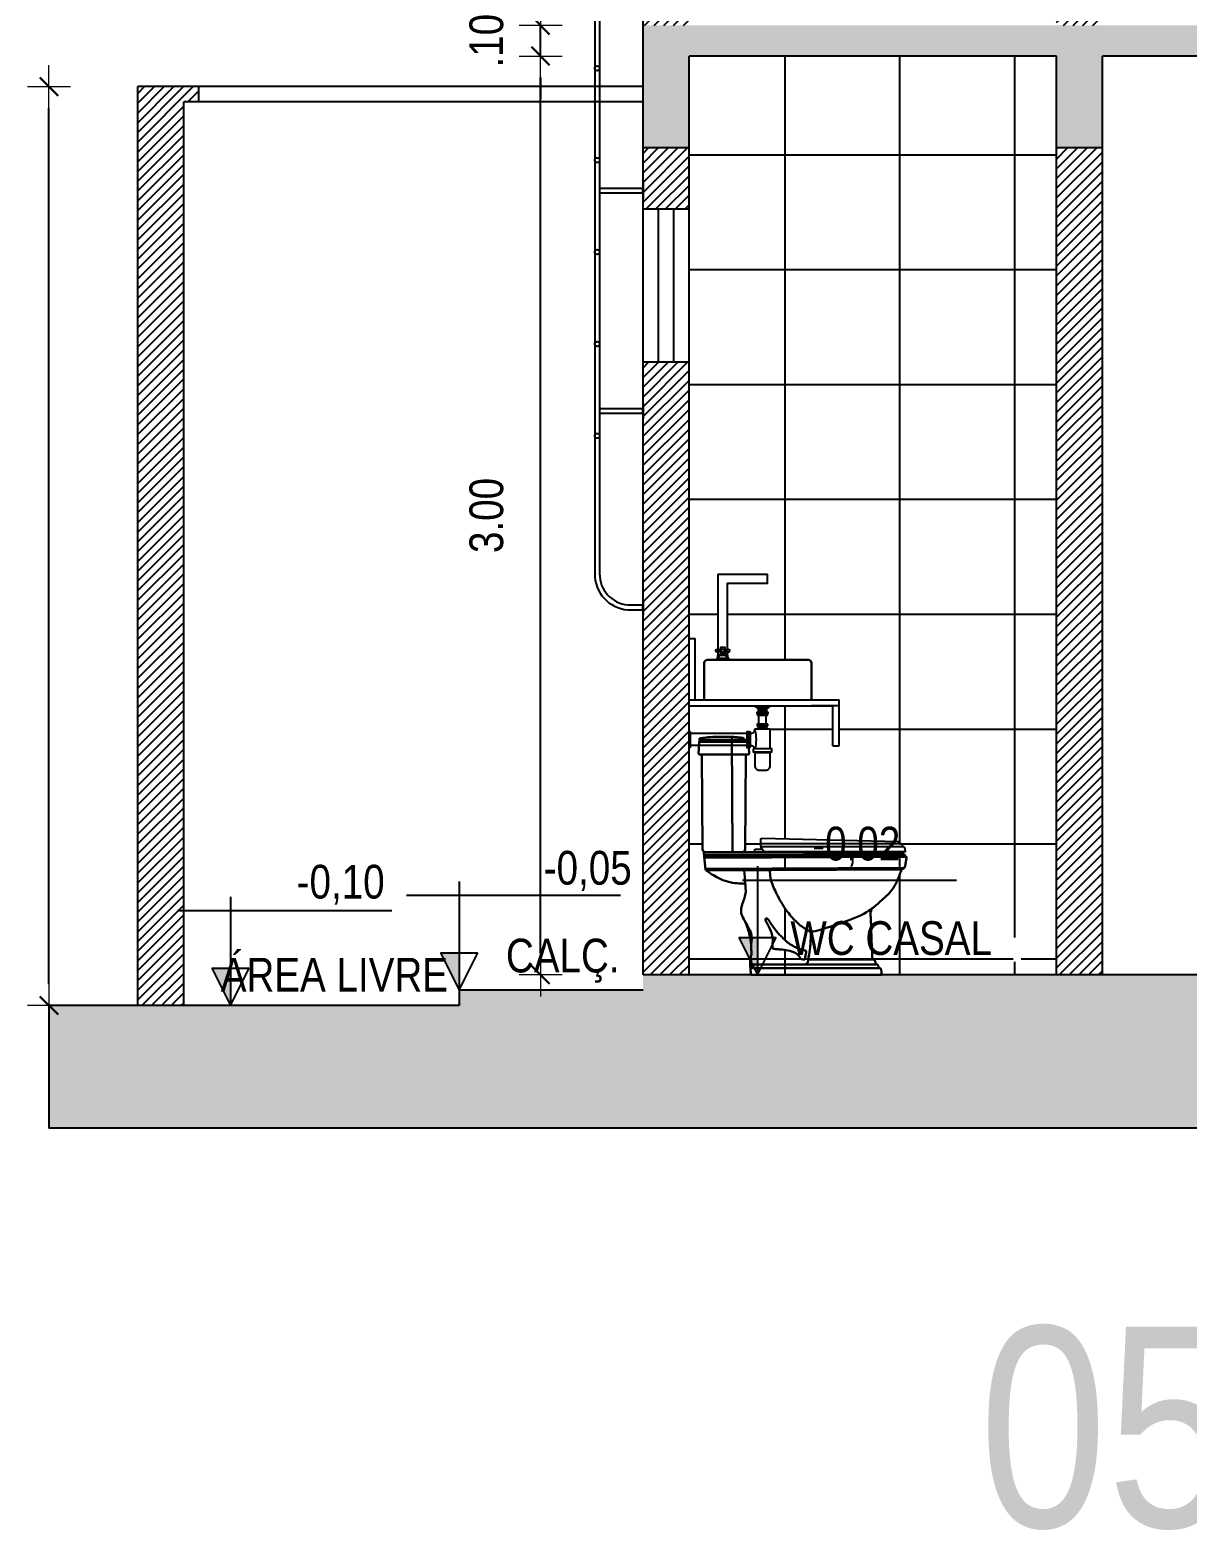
# Model space of a CAD drawing. Extents: x -178 to 151, y -135 to 745.
# Drawn here: x 89.591 to 93.369, y 724.831 to 729.728 of the extents above; entities that cross this region are included whole.
import ezdxf
from ezdxf.enums import TextEntityAlignment as Align

# ---------------------------------------------------------------- set-up
doc = ezdxf.new("R2010")
doc.units = 0
doc.header["$MEASUREMENT"] = 0
doc.header["$PDSIZE"] = -5
doc.linetypes.add('CONTINU', pattern=[0])
doc.layers.get('0').update_dxf_attribs({"linetype": 'CONTINUOUS'})
doc.layers.get('Defpoints').update_dxf_attribs({"linetype": 'CONTINUOUS'})
for name, color, linetype in [('COTAS', 7, 'CONTINUOUS'), ('E-hatch', 8, 'CONTINUOUS'), ('E-pen-y', 2, 'CONTINUOUS'), ('E-txt-g', 3, 'CONTINUOUS'), ('E-TXT-Y', 2, 'CONTINUOUS'), ('IDECOR', 1, 'CONTINUOUS'), ('IPONTO', 2, 'CONTINUOUS'), ('V2', 11, 'CONTINUOUS')]:
    doc.layers.add(name, color=color, linetype=linetype)
for name, color, linetype, lineweight in [('E-Pen-C', 4, 'CONTINUOUS', 15), ('E-Pen-G', 3, 'CONTINUOUS', 30), ('E-Txt-W', 7, 'CONTINUOUS', 20), ('ICASA', 3, 'CONTINUOUS', 30)]:
    doc.layers.add(name, color=color, linetype=linetype, lineweight=lineweight)
doc.styles.add('F2', font='swissc.ttf')
doc.styles.add('REG60', font='romans.shx', dxfattribs={"width": 0.8, "height": 0.15})
doc.styles.add('REG80', font='romans.shx', dxfattribs={"width": 0.8, "height": 0.2})
doc.dimstyles.new('DIMENSION-1', dxfattribs={"dimtxt": 0.11, "dimasz": 0.07, "dimexe": 1, "dimexo": 0, "dimgap": 0.12, "dimtad": 1, "dimzin": 7, "dimdsep": 46, "dimtxsty": 'F2', "dimblk1": 'TRACO', "dimblk2": 'TRACO', "dimsah": 1, "dimcen": 1, "dimse1": 1, "dimse2": 1, "dimclrd": 256, "dimclre": 256, "dimclrt": 6, "dimadec": 0, "dimazin": 0, "dimtfac": 1, "dimtix": 1, "dimtmove": 2, "dimatfit": 3, "dimldrblk": 'TRACO', "dimfxl": 1, "dimtolj": 1, "dimtzin": 0, "dimarcsym": 0})

# ---------------------------------------------------------------- blocks, each defined once
blk = doc.blocks.new('TRACO')
at = {"layer": 'E-Pen-C'}
for p, q in [((0, 1), (0, -1)), ((-1, 0), (1, 0))]:
    blk.add_line(p, q, dxfattribs=at)
at = {"layer": 'E-Pen-G'}
blk.add_line((-0.424, -0.424), (0.424, 0.424), dxfattribs=at)
blk = doc.blocks.new('*D391')
at = {"linetype": 'Continuous', "lineweight": -2}
blk.add_line((89.6528, 726.6132), (89.6528, 729.4732), dxfattribs=at)
at = {"layer": 'Defpoints', "color": 0, "linetype": 'Continuous'}
for p in [(89.6528, 729.5432), (90.0927, 729.5432), (90.0927, 726.5432)]:
    blk.add_point(p, dxfattribs=at)
at = {"linetype": 'Continuous', "lineweight": -2, "xscale": 0.07, "yscale": 0.07, "zscale": 0.07}
for p, rotation in [((89.6528, 729.5432), 90), ((89.6528, 726.5432), 270)]:
    blk.add_blockref('TRACO', p, dxfattribs=dict(at, rotation=rotation))
at = {"color": 6, "linetype": 'Continuous', "insert": (89.4764, 728.0432), "char_height": 0.11, "attachment_point": 5, "rotation": 90, "style": 'F2'}
blk.add_mtext('\\A1;3.00', dxfattribs=at)
blk = doc.blocks.new('TXT-AMB75')
at = {"layer": 'E-txt-g', "style": 'REG80', "width": 0.8, "flags": 8}
blk.add_attdef('TXT', text='', height=0.2, dxfattribs=at).set_placement((0.0055, 0.2964), align=Align.CENTER)
at = {"layer": 'E-Txt-W', "style": 'REG60', "width": 0.8, "flags": 8}
blk.add_attdef('TXT', text='', height=0.15, dxfattribs=at).set_placement((0.0055, 0.0271), align=Align.CENTER)
blk = doc.blocks.new('VASO LATERAL')
at = {"layer": 'ICASA', "color": 8}
for p, q in [((0.1932, 0.7223), (0.1952, 0.758)), ((0.1999, 0.7613), (0.3563, 0.7613)), ((0.2007, 0.7646), (0.2007, 0.7633)), ((0.2034, 0.7673), (0.2079, 0.7673)), ((0.2079, 0.7673), (0.356, 0.7673)), ((0.2105, 0.7713), (0.2105, 0.7699)), ((0.2471, 0.4009), (0.2502, 0.777)), ((0.3582, 0.7223), (0.3559, 0.7692)), ((0.3555, 0.7195), (0.1959, 0.7195)), ((0.2068, 0.4098), (0.2037, 0.7195)), ((0.3455, 0.4098), (0.3481, 0.7195)), ((0.3409, 0.39), (-0.3138, 0.393)), ((0.3411, 0.3915), (-0.309, 0.3945)), ((0.3382, 0.4009), (-0.3046, 0.4009)), ((0.3365, 0.4009), (0.2158, 0.4009)), ((0.3125, 0.4009), (0.3382, 0.4009)), ((0.3417, 0.397), (0.3358, 0.3444)), ((0.3401, 0.3825), (-0.3197, 0.3856)), ((0.3402, 0.3839), (-0.3167, 0.387)), ((0.336, 0.3461), (-0.3135, 0.3491)), ((0.333, 0.3406), (-0.3047, 0.344)), ((-0.0038, 0.0504), (-0.2111, 0.0505)), ((0.1822, -0.0001), (-0.2348, 0.0002)), ((0.1838, 0.0219), (-0.2311, 0.0222)), ((0.0112, 0.034), (-0.2223, 0.0341)), ((0.1808, 0.0339), (0.0116, 0.034)), ((0.1822, -0.0001), (0.1858, -0.0001))]:
    blk.add_line(p, q, dxfattribs=at)
for centre, radius, start, end in [((0.1979, 0.7579), 0.00268, 90, 176.8202), ((0.198, 0.7633), 0.00268, 267.0413, 359.946), ((0.2034, 0.7646), 0.00268, 90, 180), ((0.2079, 0.7699), 0.00268, 270, 0), ((0.2132, 0.7713), 0.00268, 91.3322, 180), ((0.2797, 0.1679), 0.6098, 93.3747, 96.2682), ((0.3514, 0.7689), 0.00446, 2.8624, 84.8198), ((0.1959, 0.7222), 0.00268, 177.1376, 270), ((0.3555, 0.7222), 0.00268, 270, 2.8624), ((0.2158, 0.4099), 0.009, 180.5808, 270), ((0.3365, 0.4099), 0.009, 270, 359.522), ((0.3382, 0.3973), 0.00357, 355.6994, 90), ((0.3313, 0.3447), 0.00446, 291.7636, 355.6994), ((0.2126, 0.2891), 0.00892, 86.9591, 140.5581), ((0.0016, 0.1341), 0.01, 119.8128, 181.8173), ((-0.0038, 0.0454), 0.005, 9.7887, 89.9622), ((-0.2383, 0.0018), 0.0016, 178.37, 271.6915), ((0.0116, 0.044), 0.01, 190.0991, 269.9649), ((0.1792, 0.0269), 0.005, 269.9622, 355.3776), ((0.1799, 0.0411), 0.00727, 276.4357, 334.6514), ((0.1838, 0.0169), 0.005, 355.5563, 89.9622), ((0.1858, 0.0016), 0.00176, 270, 3.3108)]:
    blk.add_arc(centre, radius, start, end, dxfattribs=at)
for points in [[(0.3518, 0.7734), (0.3202, 0.7763), (0.2885, 0.7776), (0.2661, 0.7775), (0.2502, 0.777), (0.2285, 0.7755), (0.2131, 0.774)], [(0.2131, 0.2981), (0.2399, 0.2998), (0.2719, 0.3069), (0.2987, 0.3189), (0.3201, 0.3317), (0.333, 0.3406)]]:
    blk.add_spline(points, degree=3, dxfattribs=at)
for points, knots in [([(-0.3143, 0.3502), (-0.3143, 0.3502), (-0.3167, 0.3603), (-0.3179, 0.365), (-0.3186, 0.3706), (-0.3204, 0.3802), (-0.3204, 0.3844), (-0.3198, 0.3859), (-0.3185, 0.3862), (-0.3166, 0.3869), (-0.3151, 0.3884), (-0.315, 0.3907), (-0.3145, 0.3928), (-0.3125, 0.3935), (-0.3097, 0.3939), (-0.3083, 0.3951), (-0.3083, 0.3965), (-0.3079, 0.3986), (-0.3067, 0.4006), (-0.3054, 0.4008), (-0.3046, 0.4009)], [471.730892, 471.730892, 471.730892, 471.730892, 472.134913, 478.26869, 488.469138, 501.954598, 502.977401, 504.345307, 506.341373, 507.493111, 508.859674, 512.511268, 514.21595, 515.242162, 519.008043, 520.629526, 523.362272, 527.03467, 528.283221, 531.073696, 531.073696, 531.073696, 531.073696]), ([(-0.0067, 0.1396), (-0.0274, 0.1436), (-0.1633, 0.1849), (-0.212, 0.2196), (-0.2222, 0.2282), (-0.2343, 0.2394), (-0.2516, 0.2541), (-0.2665, 0.2688), (-0.2799, 0.2864), (-0.2888, 0.3041), (-0.2952, 0.3182), (-0.2992, 0.3303), (-0.3028, 0.3386), (-0.3041, 0.3442), (-0.3082, 0.347), (-0.312, 0.3476), (-0.3138, 0.3494), (-0.3143, 0.3501), (-0.3143, 0.3502)], [269.101577, 269.101577, 269.101577, 269.101577, 270.3207, 276.38513, 282.365786, 312.3365, 332.522868, 357.188762, 389.546996, 407.287114, 424.624594, 442.17937, 450.386764, 455.771929, 460.771929, 466.157094, 468.700975, 469.039517, 469.039517, 469.039517, 469.039517]), ([(-0.0033, 0.1428), (-0.0004, 0.1442), (0.0146, 0.1517), (0.0415, 0.1739), (0.0751, 0.2131), (0.1025, 0.2603), (0.1178, 0.2954), (0.1235, 0.3127), (0.1262, 0.3417)], [6.44764, 6.44764, 6.44764, 6.44764, 16.376114, 56.76625, 109.434836, 171.037029, 219.477678, 224.357163, 224.357163, 224.357163, 224.357163]), ([(0.2098, 0.3406), (0.2038, 0.2771), (0.2056, 0.2521), (0.214, 0.2434), (0.221, 0.2063), (0.2156, 0.1901), (0.2048, 0.1713), (0.2004, 0.1605), (0.1953, 0.1433), (0.1903, 0.1251), (0.1879, 0.1095), (0.186, 0.0949), (0.1865, 0.0824), (0.1855, 0.0733), (0.1856, 0.0646), (0.1908, 0.0442), (0.1887, 0.0165)], [725.719619, 725.719619, 725.719619, 725.719619, 740.242316, 791.876048, 810.118774, 821.314618, 842.142794, 861.156406, 886.144865, 903.256014, 925.211078, 940.387534, 955.249387, 966.654149, 972.63735, 973.118242, 973.118242, 973.118242, 973.118242]), ([(-0.2399, 0.0018), (-0.2395, 0.0069), (-0.2376, 0.0172), (-0.2361, 0.0206), (-0.2348, 0.0224), (-0.2313, 0.0213), (-0.2298, 0.0234), (-0.229, 0.0262), (-0.228, 0.0295), (-0.2272, 0.0339), (-0.2218, 0.0339), (-0.2196, 0.0351), (-0.2188, 0.0435), (-0.2167, 0.0492), (-0.213, 0.0501), (-0.2101, 0.0498), (-0.2094, 0.0521), (-0.2086, 0.0575), (-0.2079, 0.0814), (-0.2056, 0.1268), (-0.205, 0.1683), (-0.2033, 0.1921), (-0.2031, 0.2015), (-0.2035, 0.2067), (-0.2042, 0.2098), (-0.2068, 0.2146)], [2.437351, 2.437351, 2.437351, 2.437351, 21.384291, 24.06178, 26.007016, 31.81901, 34.285122, 36.680121, 41.797831, 45.991043, 48.662649, 57.469767, 68.190556, 70.100303, 71.545346, 77.396897, 78.804148, 81.21117, 102.857084, 171.967677, 226.620366, 246.026803, 253.028722, 258.776799, 263.610492, 263.610492, 263.610492, 263.610492]), ([(0.0131, 0.0502), (0.0146, 0.0502), (0.0156, 0.0502), (0.0193, 0.0504), (0.0244, 0.0516), (0.0268, 0.0567), (0.0312, 0.0638), (0.0425, 0.0733), (0.0618, 0.0789), (0.0827, 0.0827), (0.0998, 0.0836), (0.1098, 0.0849), (0.1148, 0.0853), (0.1177, 0.0876), (0.1171, 0.0932), (0.1168, 0.1015), (0.1151, 0.1157), (0.1185, 0.1336), (0.1255, 0.1516), (0.1339, 0.1662), (0.1384, 0.1755), (0.1405, 0.1807), (0.1401, 0.1828), (0.1383, 0.1842), (0.1359, 0.1846), (0.1333, 0.1836), (0.1316, 0.1815), (0.1293, 0.178), (0.1252, 0.172), (0.1179, 0.1612), (0.1091, 0.149), (0.0967, 0.1336), (0.0828, 0.1204), (0.068, 0.1053), (0.053, 0.0961), (0.0379, 0.0878), (0.0241, 0.0836), (0.014, 0.0803), (0.0088, 0.0796), (0.0067, 0.0785), (0.0067, 0.0771), (0.0069, 0.0751), (0.0082, 0.0685), (0.01, 0.0603), (0.011, 0.0532), (0.0117, 0.0507), (0.012, 0.0504), (0.0123, 0.0503), (0.0131, 0.0502)], [0, 0, 0, 0, 0.566251, 8.670679, 11.12572, 15.705171, 24.262419, 36.786316, 58.525684, 83.351568, 100.889125, 109.484314, 113.863244, 115.652373, 119.784024, 129.073509, 141.727039, 161.949452, 182.955329, 199.475739, 212.292536, 214.116802, 216.26332, 218.049084, 220.708949, 223.162422, 226.159767, 228.619525, 235.764552, 248.055879, 267.572762, 280.888851, 307.438282, 325.098588, 343.815809, 360.011744, 376.56194, 387.170646, 391.454834, 392.543522, 393.635553, 395.22208, 398.82066, 413.646288, 420.260594, 420.8271, 421.072942, 421.634142, 421.634142, 421.634142, 421.634142]), ([(0.2053, 0.1715), (0.2051, 0.1713), (0.1868, 0.1403), (0.1847, 0.1305), (0.1848, 0.1156), (0.1866, 0.0987)], [2.779136, 2.779136, 2.779136, 2.779136, 2.790357, 6.281814, 7.351722, 7.351722, 7.351722, 7.351722]), ([(-0.0084, 0.1338), (-0.0081, 0.1239), (-0.0072, 0.1009), (-0.0046, 0.078), (0.0011, 0.0462)], [8.488342, 8.488342, 8.488342, 8.488342, 38.091424, 77.543862, 77.543862, 77.543862, 77.543862])]:
    blk.add_open_spline(points, degree=3, knots=knots, dxfattribs=at)
for points in [[(0.1869, 0.0542), (0.1872, 0.0401), (0.1869, 0.0378), (0.1842, 0.0265)], [(-0.2383, 0.0002), (-0.2371, 0.0001), (-0.236, 0.0001), (-0.2348, 0.0002)], [(0.0011, 0.0462), (0.0013, 0.045), (0.0015, 0.0436), (0.0018, 0.0422)], [(0.1887, 0.0165), (0.1884, 0.0122), (0.188, 0.0073), (0.1875, 0.0017)]]:
    blk.add_open_spline(points, degree=3, dxfattribs=at)
at = {"layer": 'IDECOR', "color": 8}
for p, q in [((-0.2949, 0.4341), (0.1519, 0.4458)), ((0.1549, 0.4216), (0.1549, 0.4428)), ((-0.3169, 0.4036), (-0.3149, 0.4151)), ((-0.3149, 0.4016), (0.1349, 0.4016)), ((-0.31, 0.4176), (0.1545, 0.4176)), ((-0.3079, 0.42), (-0.307, 0.4251)), ((-0.3017, 0.4276), (0.1549, 0.4276)), ((0.1749, 0.4109), (0.1518, 0.4109)), ((0.1749, 0.4009), (0.1749, 0.4109))]:
    blk.add_line(p, q, dxfattribs=at)
for centre, radius, start, end in [((0.1519, 0.4428), 0.003, 0, 91.4982), ((-0.3149, 0.4036), 0.002, 180, 269.7338), ((-0.3119, 0.4146), 0.003, 79.2856, 170), ((-0.3108, 0.4205), 0.003, 259.2856, 350), ((-0.304, 0.4246), 0.003, 76.9925, 170), ((-0.3027, 0.4304), 0.003, 256.9925, 350.5007), ((-0.2948, 0.4291), 0.005, 91.4982, 170.5007), ((0.1349, 0.4216), 0.02, 270, 0)]:
    blk.add_arc(centre, radius, start, end, dxfattribs=at)
at = {"layer": 'IPONTO', "color": 8}
blk.add_point((0.0597, -0.0001), dxfattribs=at)
blk = doc.blocks.new('*D397')
at = {"linetype": 'Continuous', "lineweight": -2}
blk.add_line((91.258, 726.7132), (91.258, 729.5732), dxfattribs=at)
at = {"layer": 'Defpoints', "color": 0, "linetype": 'Continuous'}
for p in [(91.258, 729.6432), (91.7427, 729.6432), (91.5927, 726.6432)]:
    blk.add_point(p, dxfattribs=at)
at = {"linetype": 'Continuous', "lineweight": -2, "xscale": 0.07, "yscale": 0.07, "zscale": 0.07}
for p, rotation in [((91.258, 729.6432), 90), ((91.258, 726.6432), 270)]:
    blk.add_blockref('TRACO', p, dxfattribs=dict(at, rotation=rotation))
at = {"color": 6, "linetype": 'Continuous', "insert": (91.0816, 728.1432), "char_height": 0.11, "attachment_point": 5, "rotation": 90, "style": 'F2'}
blk.add_mtext('\\A1;3.00', dxfattribs=at)
blk = doc.blocks.new('*D398')
at = {"linetype": 'Continuous', "lineweight": -2}
for p, q in [((91.258, 729.8132), (91.258, 729.8832)), ((91.258, 729.6432), (91.258, 729.7432)), ((91.258, 729.5732), (91.258, 729.5032))]:
    blk.add_line(p, q, dxfattribs=at)
at = {"layer": 'Defpoints', "color": 0, "linetype": 'Continuous'}
for p in [(91.258, 729.7432), (91.7427, 729.7432), (91.7427, 729.6432)]:
    blk.add_point(p, dxfattribs=at)
at = {"linetype": 'Continuous', "lineweight": -2, "xscale": 0.07, "yscale": 0.07, "zscale": 0.07}
for p, rotation in [((91.258, 729.7432), 270), ((91.258, 729.6432), 90)]:
    blk.add_blockref('TRACO', p, dxfattribs=dict(at, rotation=rotation))
at = {"color": 6, "linetype": 'Continuous', "insert": (91.0815, 729.6932), "char_height": 0.11, "attachment_point": 5, "rotation": 90, "style": 'F2'}
blk.add_mtext('\\A1;.10', dxfattribs=at)
blk = doc.blocks.new('*D399')
at = {"linetype": 'Continuous', "lineweight": -2}
blk.add_line((91.258, 729.8132), (91.258, 730.4732), dxfattribs=at)
at = {"layer": 'Defpoints', "color": 0, "linetype": 'Continuous'}
for p in [(91.258, 730.5432), (91.7427, 730.5432), (91.7427, 729.7432)]:
    blk.add_point(p, dxfattribs=at)
at = {"linetype": 'Continuous', "lineweight": -2, "xscale": 0.07, "yscale": 0.07, "zscale": 0.07}
for p, rotation in [((91.258, 730.5432), 90), ((91.258, 729.7432), 270)]:
    blk.add_blockref('TRACO', p, dxfattribs=dict(at, rotation=rotation))
at = {"color": 6, "linetype": 'Continuous', "insert": (91.0815, 730.1432), "char_height": 0.11, "attachment_point": 5, "rotation": 90, "style": 'F2'}
blk.add_mtext('\\A1;.80', dxfattribs=at)
blk = doc.blocks.new('IND_DES')
at = {"layer": 'E-Txt-W', "color": 7}
blk.add_line((0.0269, -0.2428), (0.1984, -0.2428), dxfattribs=at)
at = {"layer": 'E-txt-g', "color": 7, "style": 'F2'}
for s, p in [('ESCALA', (-0.4463, -0.2864)), ('1', (0.2426, -0.2864)), (':', (0.3988, -0.2706))]:
    blk.add_text(s, height=0.1, dxfattribs=at).set_placement(p)
blk.add_attdef('ESCALA', (0.4897, -0.2812), '', height=0.1, dxfattribs=at)
at = {"layer": 'E-Txt-W', "color": 6, "style": 'F2'}
blk.add_attdef('00', text='', height=0.4, dxfattribs=at).set_placement((-0.7083, -0.2881), align=Align.CENTER)
at = {"layer": 'E-TXT-Y', "color": 7, "style": 'F2'}
for tag, p in [('PROJETO', (-0.4563, 0.1829)), ('DESENHO', (-0.4582, -0.0658))]:
    blk.add_attdef(tag, p, '', height=0.175, dxfattribs=at)

msp = doc.modelspace()

# ---------------------------------------------------------------- hatches: boundary and pattern name
h = msp.add_hatch()
h.set_pattern_fill('ANSI37,_O', color=8, scale=3, angle=-45)
h.set_pattern_definition([(180, (95.80587, 19.8207), (-1e-16, 0.375), []), (90, (95.80587, 19.8207), (0.375, 1e-16), [])])
h.paths.add_polyline_path([(91.7427, 729.1432), (91.7427, 729.6432), (92.9427, 729.6432), (92.9427, 726.6432), (92.8273, 726.6432), (92.8273, 726.7651), (92.7663, 726.7651), (92.8273, 726.6432), (91.7427, 726.6432), (91.7427, 727.3868), (91.7477, 727.3868), (91.7477, 727.3918), (91.9327, 727.3918), (91.9327, 727.3848), (91.9337, 727.3848), (91.9427, 727.3848), (91.9427, 727.3918, -0.302776), (91.9577, 727.3818), (91.9527, 727.3818), (91.9527, 727.3718), (91.9528, 727.3718, -0.4693), (91.9577, 727.3659), (91.9577, 727.3263, 0.414214), (91.9727, 727.3113), (91.9927, 727.3113, 0.414214), (92.0077, 727.3263), (92.0077, 727.3677, -0.365989), (92.0127, 727.3718), (92.0127, 727.3818), (92.0077, 727.3818), (92.0077, 727.4463), (91.9947, 727.4463), (91.9972, 727.4478), (91.9947, 727.4493), (91.9997, 727.4523), (91.9977, 727.4523), (91.9977, 727.4573), (91.9997, 727.4573), (91.9997, 727.4623), (91.9947, 727.4623), (91.9947, 727.4906), (91.9977, 727.4906), (92.0017, 727.5006), (91.9947, 727.5006), (91.9977, 727.5024), (91.9977, 727.5021), (91.9972, 727.5021), (91.9947, 727.5036), (91.9972, 727.5051), (91.9947, 727.5066), (91.9972, 727.5081), (91.9947, 727.5096), (92.0017, 727.5138), (92.0017, 727.5176, 0.236068), (92.0057, 727.5196), (92.0077, 727.5196), (92.2127, 727.5216), (92.2127, 727.3916), (92.2327, 727.3916), (92.2327, 727.5416), (92.1427, 727.5416), (92.1427, 727.6616, 0.414214), (92.1327, 727.6716), (91.8802, 727.6716, -0.09902), (91.8702, 727.6766), (91.8704, 727.6766), (91.8704, 727.6764, -0.164361), (91.8602, 727.6916), (91.8602, 727.6991), (91.8652, 727.6991, 0.791418), (91.8758, 727.7016, 0.557537), (91.8677, 727.7066), (91.8677, 727.9216), (91.9977, 727.9216), (91.9977, 727.9516), (91.8377, 727.9516), (91.8377, 727.7066, 0.557537), (91.8296, 727.7016, 0.557537), (91.8377, 727.6966), (91.8377, 727.6916), (91.8355, 727.6768, -0.102218), (91.8252, 727.6716), (91.8027, 727.6716, 0.414214), (91.7927, 727.6616), (91.7927, 727.5416), (91.7627, 727.5416), (91.7627, 727.7416), (91.7427, 727.7416), (91.7427, 728.6432)])
h.paths.add_polyline_path([(91.7868, 727.053), (91.7842, 727.3627), (91.9286, 727.3627), (91.9255, 727.053, -0.411248), (91.9165, 727.0441), (91.7958, 727.0441, -0.411772)], flags=16)
edge = h.paths.add_edge_path(flags=16)
edge.add_line((91.7941, 727.0441), (91.8198, 727.0441))
edge.add_line((91.8198, 727.0441), (92.4369, 727.0441))
edge.add_spline(control_points=[(92.4369, 727.0441), (92.4377, 727.044), (92.439, 727.0438), (92.4402, 727.0418), (92.4406, 727.0397), (92.4406, 727.0384), (92.4411, 727.0379), (92.4413, 727.0377)], knot_values=[519.66746, 519.66746, 519.66746, 519.66746, 522.457934, 523.706486, 527.378884, 530.111629, 531.073696, 531.073696, 531.073696, 531.073696], degree=3, periodic=0)
edge.add_line((92.4413, 727.0377), (91.7912, 727.0347))
edge.add_line((91.7912, 727.0347), (91.7906, 727.0401))
edge.add_arc((91.7941, 727.0405), 0.00357, 90, 186.4572, ccw=False)
h.paths.add_polyline_path([(91.9804, 727.089, 0.421893), (91.9774, 727.086), (91.9774, 727.0648, 0.414214), (91.9974, 727.0448), (92.4496, 727.0448), (92.4472, 727.0583, 0.36397), (92.4442, 727.0608), (92.4423, 727.0608, -0.290646), (92.4402, 727.0631), (92.4393, 727.0683, 0.36397), (92.4363, 727.0708), (92.434, 727.0708, -0.277632), (92.432, 727.0731, 0.359049), (92.4272, 727.0773)], flags=16)
h.paths.add_polyline_path([(91.7922, 727.0257), (91.7921, 727.0271), (92.449, 727.0301), (92.452, 727.0288)], flags=16)
edge = h.paths.add_edge_path(flags=16)
edge.add_spline(control_points=[(91.9436, 726.6597), (91.9415, 726.6873), (91.9467, 726.7078), (91.9468, 726.7165), (91.9458, 726.7256), (91.9462, 726.7349), (91.9458, 726.7405), (91.9457, 726.7419)], knot_values=[935.70442, 935.70442, 935.70442, 935.70442, 936.185313, 942.168514, 953.573275, 968.435128, 973.118242, 973.118242, 973.118242, 973.118242], degree=3, periodic=0)
edge = h.paths.add_edge_path(flags=16)
edge.add_line((92.1207, 726.6772), (91.9515, 726.6771))
edge.add_arc((91.9524, 726.6843), 0.00727, 205.3486, 263.5643, ccw=False)
edge.add_spline(control_points=[(91.9458, 726.6812), (91.9462, 726.6779), (91.9469, 726.6747), (91.9481, 726.6697)], knot_values=[973.177523, 973.177523, 973.177523, 973.177523, 973.180022, 973.180022, 973.180022, 973.180022], degree=3, periodic=0)
edge.add_arc((91.953, 726.669), 0.005, 532.2057, 600.8498)
edge.add_arc((91.9485, 726.6601), 0.005, 425.6504, 544.532)
edge.add_spline(control_points=[(91.9448, 726.6449), (91.9443, 726.6505), (91.9439, 726.6554), (91.9436, 726.6597)], knot_values=[973.174364, 973.174364, 973.174364, 973.174364, 973.258144, 973.258144, 973.258144, 973.258144], degree=3, periodic=0)
edge.add_arc((91.9483, 726.6613), 0.005, 56.903, 199.2718, ccw=False)
edge.add_arc((91.9531, 726.6701), 0.005, 184.6224, 245.6504, ccw=False)
edge.add_spline(control_points=[(91.9481, 726.6697), (91.9469, 726.6747), (91.9462, 726.6779), (91.9458, 726.6812)], knot_values=[973.177523, 973.177523, 973.177523, 973.177523, 973.180022, 973.180022, 973.180022, 973.180022], degree=3, periodic=0)
edge.add_arc((91.9524, 726.6843), 0.00727, 205.3486, 263.5643)
edge.add_line((91.9515, 726.6771), (92.1207, 726.6772))
edge.add_arc((92.1207, 726.6872), 0.01, 270.0351, 349.975)
edge.add_spline(control_points=[(92.1305, 726.6854), (92.1308, 726.6868), (92.131, 726.6882), (92.1312, 726.6894)], knot_values=[102.020244, 102.020244, 102.020244, 102.020244, 103.698322, 103.698322, 103.698322, 103.698322], degree=3, periodic=0)
edge.add_arc((92.1207, 726.6872), 0.01, 270.0351, 349.9379, ccw=False)
edge = h.paths.add_edge_path(flags=16)
edge.add_spline(control_points=[(92.3671, 726.6433), (92.3683, 726.6433), (92.3694, 726.6433), (92.3706, 726.6434)], knot_values=[2.20618, 2.20618, 2.20618, 2.20618, 6.10927, 6.10927, 6.10927, 6.10927], degree=3, periodic=0)
edge.add_arc((92.3706, 726.645), 0.0016, 269.1148, 367.645)
edge.add_spline(control_points=[(92.3634, 726.6653), (92.3646, 726.6648), (92.3671, 726.6656), (92.3684, 726.6638), (92.3699, 726.6604), (92.3718, 726.6501), (92.3722, 726.645)], knot_values=[2.437351, 2.437351, 2.437351, 2.437351, 8.087831, 10.033067, 12.710555, 31.657496, 31.657496, 31.657496, 31.657496], degree=3, periodic=0)
edge.add_arc((92.3706, 726.645), 0.0016, 269.1148, 364.6375, ccw=False)
edge = h.paths.add_edge_path(flags=16)
edge.add_line((92.4458, 726.9923), (91.7968, 726.9893))
edge.add_arc((91.801, 726.9879), 0.00446, 521.6669, 581.8666)
edge.add_spline(control_points=[(91.9192, 726.9412), (91.9102, 726.9416), (91.8904, 726.9423), (91.8611, 726.9486), (91.8347, 726.961), (91.8147, 726.973), (91.8036, 726.9808), (91.7993, 726.9838)], knot_values=[0, 0, 0, 0, 0.026902, 0.059637, 0.089006, 0.113914, 0.12957, 0.12957, 0.12957, 0.12957], degree=3, periodic=0)
edge.add_line((91.7993, 726.9838), (92.0061, 726.9849))
edge.add_spline(control_points=[(92.0061, 726.9849), (92.0088, 726.9558), (92.0145, 726.9386), (92.0298, 726.9035), (92.0572, 726.8563), (92.0908, 726.817), (92.1177, 726.7949), (92.1327, 726.7874), (92.1356, 726.7859)], knot_values=[6.44764, 6.44764, 6.44764, 6.44764, 11.327126, 59.767774, 121.369967, 174.038553, 214.42869, 224.357163, 224.357163, 224.357163, 224.357163], degree=3, periodic=0)
edge.add_arc((92.1307, 726.7773), 0.01, 358.1094, 420.1872, ccw=False)
edge.add_spline(control_points=[(92.1312, 726.6895), (92.1369, 726.7212), (92.1395, 726.7441), (92.1404, 726.7671), (92.1407, 726.777)], knot_values=[8.488342, 8.488342, 8.488342, 8.488342, 47.915104, 77.518186, 77.518186, 77.518186, 77.518186], degree=3, periodic=0)
edge.add_arc((92.1307, 726.7773), 0.01, 358.1093, 393.4099)
edge.add_spline(control_points=[(92.139, 726.7828), (92.1597, 726.7868), (92.2956, 726.828), (92.3443, 726.8628), (92.3545, 726.8714), (92.3666, 726.8826), (92.3839, 726.8973), (92.3988, 726.9119), (92.4122, 726.9295), (92.4196, 726.9443), (92.4226, 726.9506), (92.4233, 726.9522)], knot_values=[269.101577, 269.101577, 269.101577, 269.101577, 270.3207, 276.38513, 282.365786, 312.3365, 332.522868, 357.188762, 389.546996, 407.287114, 413.215325, 413.215325, 413.215325, 413.215325], degree=3, periodic=0)
edge.add_spline(control_points=[(92.4233, 726.9522), (92.4247, 726.9552), (92.4281, 726.963), (92.4315, 726.9735), (92.4351, 726.9818), (92.436, 726.9859), (92.437, 726.9872), (92.437, 726.9872)], knot_values=[413.215325, 413.215325, 413.215325, 413.215325, 424.624594, 442.17937, 450.386764, 455.771929, 455.857362, 455.857362, 455.857362, 455.857362], degree=3, periodic=0)
edge.add_spline(control_points=[(92.437, 726.9872), (92.4378, 726.9883), (92.4405, 726.9902), (92.444, 726.9907), (92.4455, 726.992), (92.4458, 726.9923)], knot_values=[455.857362, 455.857362, 455.857362, 455.857362, 460.771929, 466.157094, 467.520836, 467.520836, 467.520836, 467.520836], degree=3, periodic=0)
edge = h.paths.add_edge_path(flags=16)
edge.add_spline(control_points=[(92.1192, 726.6934), (92.1177, 726.6934), (92.1167, 726.6934), (92.113, 726.6936), (92.1079, 726.6948), (92.1055, 726.6999), (92.1011, 726.707), (92.0898, 726.7165), (92.0705, 726.7221), (92.0496, 726.7259), (92.0325, 726.7268), (92.0225, 726.7281), (92.0175, 726.7285), (92.0146, 726.7308), (92.0152, 726.7364), (92.0155, 726.7447), (92.0172, 726.7589), (92.0138, 726.7768), (92.0068, 726.7948), (91.9984, 726.8093), (91.9939, 726.8187), (91.9918, 726.8239), (91.9922, 726.826), (91.994, 726.8274), (91.9964, 726.8278), (91.999, 726.8268), (92.0007, 726.8247), (92.003, 726.8212), (92.0071, 726.8151), (92.0144, 726.8044), (92.0232, 726.7922), (92.0356, 726.7768), (92.0495, 726.7635), (92.0643, 726.7485), (92.0793, 726.7393), (92.0944, 726.731), (92.1082, 726.7268), (92.1183, 726.7235), (92.1235, 726.7228), (92.1256, 726.7217), (92.1256, 726.7203), (92.1254, 726.7183), (92.1241, 726.7117), (92.1223, 726.7035), (92.1213, 726.6964), (92.1206, 726.6939), (92.1203, 726.6936), (92.12, 726.6935), (92.1192, 726.6934)], knot_values=[0, 0, 0, 0, 0.566251, 8.670679, 11.12572, 15.705171, 24.262419, 36.786316, 58.525684, 83.351568, 100.889125, 109.484314, 113.863244, 115.652373, 119.784024, 129.073509, 141.727039, 161.949452, 182.955329, 199.475739, 212.292536, 214.116802, 216.26332, 218.049084, 220.708949, 223.162422, 226.159767, 228.619525, 235.764552, 248.055879, 267.572762, 280.888851, 307.438282, 325.098588, 343.815809, 360.011744, 376.56194, 387.170646, 391.454834, 392.543522, 393.635553, 395.22208, 398.82066, 413.646288, 420.260594, 420.8271, 421.072942, 421.634142, 421.634142, 421.634142, 421.634142], degree=3, periodic=0)
edge = h.paths.add_edge_path(flags=16)
edge.add_spline(control_points=[(91.9457, 726.7419), (91.9475, 726.7588), (91.9476, 726.7737), (91.9455, 726.7835), (91.9272, 726.8145), (91.927, 726.8147)], knot_values=[2.779136, 2.779136, 2.779136, 2.779136, 3.849044, 7.3405, 7.351722, 7.351722, 7.351722, 7.351722], degree=3, periodic=0)
at = {"layer": 'COTAS', "linetype": 'CONTINU'}
h = msp.add_hatch(dxfattribs=at)
h.set_pattern_fill('ANSI38', color=8, scale=0.25, style=0)
h.set_pattern_definition([(135, (95.805867, 19.820703), (0.0220970869, 0.0220970869), []), (45, (95.805867, 19.820703), (0.0662912607, 0.0220970869), [0.078125, -0.046875])])
h.paths.add_polyline_path([(89.6528, 726.1432), (89.6528, 726.5432), (90.9927, 726.5432), (90.9927, 726.5932), (91.5927, 726.5932), (91.5927, 726.6432), (97.4315, 726.6432), (97.4315, 726.1432)])
at = {"layer": 'E-hatch'}
h = msp.add_hatch(dxfattribs=at)
h.set_pattern_fill('ANSI38', color=256, scale=0.18, style=0)
h.paths.add_polyline_path([(93.0927, 729.6432), (93.0927, 729.3432), (92.9427, 729.3432), (92.9427, 729.6432), (91.7427, 729.6432), (91.7427, 729.3432), (91.5927, 729.3432), (91.5927, 729.7432), (96.9427, 729.7432), (96.9427, 729.3432), (96.7927, 729.3432), (96.7927, 729.6432), (95.8927, 729.6432), (95.8927, 729.3432), (95.7427, 729.3432), (95.7427, 729.6432)])
h.paths.add_polyline_path([(92.9427, 730.5432), (91.7427, 730.5432), (91.7427, 730.2432), (91.5927, 730.2432), (91.5927, 730.6432), (93.0927, 730.6432), (93.0927, 730.2432), (92.9427, 730.2432)])
h.paths.add_polyline_path([(91.5927, 732.1432), (91.5927, 732.1932), (91.5427, 732.1932), (91.5427, 732.2432), (93.1427, 732.2432), (93.1427, 732.1932), (93.0927, 732.1932), (93.0927, 732.1432)])
h = msp.add_hatch(dxfattribs=at)
h.set_pattern_fill('ANSI31', color=256, scale=0.18, style=0)
h.paths.add_polyline_path([(93.0927, 732.1432), (92.9427, 732.1432), (92.9427, 730.7932), (92.7927, 730.6432), (93.0927, 730.6432)])
h.paths.add_polyline_path([(91.7427, 732.1432), (91.5927, 732.1432), (91.5927, 732.1282), (91.5927, 730.6432), (91.8927, 730.6432), (91.7427, 730.7932)])
h.paths.add_polyline_path([(91.7427, 730.2432), (91.5927, 730.2432), (91.5927, 729.7432), (91.7427, 729.7432)])
h.paths.add_polyline_path([(93.0927, 730.2432), (92.9427, 730.2432), (92.9427, 729.7432), (93.0927, 729.7432)])
h.paths.add_polyline_path([(91.7427, 729.3432), (91.5927, 729.3432), (91.5927, 729.1432), (91.7427, 729.1432)])
h.paths.add_polyline_path([(91.7427, 728.6432), (91.5927, 728.6432), (91.5927, 726.6432), (91.7427, 726.6432), (91.7427, 727.3868), (91.7427, 727.3868), (91.7427, 727.4363)])
h.paths.add_polyline_path([(93.0927, 729.3432), (92.9427, 729.3432), (92.9427, 726.6432), (93.0927, 726.6432)])
h.paths.add_polyline_path([(90.0927, 729.4932), (90.1427, 729.4932), (90.1427, 729.5432), (89.9427, 729.5432), (89.9427, 726.5432), (90.0927, 726.5432)])
h.paths.add_polyline_path([(95.8927, 729.3432), (95.7427, 729.3432), (95.7427, 726.6432), (95.8927, 726.6432)])
h.paths.add_polyline_path([(96.9427, 729.3432), (96.7927, 729.3432), (96.7927, 726.6432), (96.9427, 726.6432)])
h.paths.add_polyline_path([(96.9427, 730.9401), (96.7927, 730.9401), (96.7927, 729.7432), (96.9427, 729.7432)])

# ---------------------------------------------------------------- linework, layer by layer
at = {"color": 5, "linetype": 'Continuous'}
for p, q in [((91.5927, 729.1432), (91.5927, 732.1932)), ((91.7427, 729.1432), (91.7427, 729.6432)), ((92.9427, 729.6432), (91.7427, 729.6432)), ((92.9427, 726.6432), (92.9427, 729.6432)), ((93.0927, 726.6432), (93.0927, 729.6432)), ((95.7427, 729.6432), (93.0927, 729.6432)), ((89.9427, 726.5432), (89.9427, 729.5432)), ((90.1427, 729.5432), (89.9427, 729.5432)), ((90.1427, 729.4932), (90.1427, 729.5432)), ((90.0927, 726.5432), (90.0927, 729.4932)), ((90.1427, 729.4932), (90.0927, 729.4932)), ((91.7427, 729.3432), (91.5927, 729.3432)), ((93.0927, 729.3432), (92.9427, 729.3432)), ((91.7427, 729.1432), (91.5927, 729.1432)), ((91.5927, 726.6432), (91.5927, 728.6432)), ((91.7427, 728.6432), (91.5927, 728.6432)), ((91.7427, 726.6432), (91.7427, 728.6432))]:
    msp.add_line(p, q, dxfattribs=at)
at = {"color": 8, "linetype": 'Continuous'}
for p, q in [((91.5927, 729.5432), (90.1427, 729.5432)), ((91.5927, 729.4932), (90.1427, 729.4932)), ((91.5927, 728.6432), (91.5927, 729.1432)), ((91.7427, 728.6432), (91.7427, 729.1432)), ((89.6528, 726.5432), (89.6528, 726.1432))]:
    msp.add_line(p, q, dxfattribs=at)
at = {"color": 7, "linetype": 'Continuous'}
for p, q in [((91.6427, 728.6432), (91.6427, 729.1432)), ((91.6927, 728.6432), (91.6927, 729.1432))]:
    msp.add_line(p, q, dxfattribs=at)
at = {"color": 8}
for p, q in [((91.8452, 727.7041), (91.8402, 727.7041)), ((91.8452, 727.6991), (91.8402, 727.6991)), ((91.8602, 727.7041), (91.8652, 727.7041)), ((91.8602, 727.6991), (91.8652, 727.6991)), ((91.8802, 727.6716), (91.8252, 727.6716)), ((91.8704, 727.6766), (91.835, 727.6766)), ((91.8431, 727.6866), (91.8621, 727.6866)), ((91.9637, 727.5176), (92.0017, 727.5176)), ((91.9637, 727.5156), (91.9637, 727.5176)), ((91.9637, 727.5156), (92.0017, 727.5156)), ((91.9682, 727.5141), (91.9972, 727.5141)), ((91.9682, 727.5111), (91.9972, 727.5111)), ((91.9682, 727.5081), (91.9972, 727.5081)), ((91.9682, 727.5051), (91.9972, 727.5051)), ((91.9707, 727.5126), (91.9947, 727.5126)), ((91.9707, 727.5096), (91.9947, 727.5096)), ((91.9707, 727.5066), (91.9947, 727.5066)), ((91.9707, 727.5036), (91.9947, 727.5036)), ((92.0017, 727.5156), (92.0017, 727.5176)), ((92.2327, 727.5216), (92.1427, 727.5216)), ((91.9657, 727.4966), (91.9677, 727.4966)), ((91.9677, 727.4966), (91.9677, 727.4996)), ((91.9677, 727.4583), (91.9677, 727.4613)), ((91.9677, 727.4523), (91.9677, 727.4573)), ((91.9682, 727.5021), (91.9972, 727.5021)), ((91.9707, 727.4623), (91.9707, 727.4906)), ((91.9817, 727.4966), (91.9817, 727.4996)), ((91.9817, 727.4966), (91.9837, 727.4966)), ((91.9817, 727.4583), (91.9817, 727.4613)), ((91.9837, 727.4966), (91.9837, 727.4996)), ((91.9837, 727.4583), (91.9837, 727.4613)), ((91.9947, 727.4623), (91.9947, 727.4906)), ((91.9977, 727.4966), (91.9977, 727.4996)), ((91.9977, 727.4966), (91.9997, 727.4966)), ((91.9977, 727.4583), (91.9977, 727.4613)), ((91.9977, 727.4523), (91.9977, 727.4573)), ((91.9327, 727.4313), (91.7477, 727.4313)), ((91.9337, 727.4353), (91.9367, 727.4353)), ((91.9337, 727.4131), (91.9367, 727.4131)), ((91.9337, 727.4101), (91.9367, 727.4101)), ((91.9577, 727.4463), (92.0077, 727.4463)), ((91.9577, 727.4413), (91.9577, 727.4463)), ((91.9677, 727.4523), (91.9977, 727.4523)), ((91.9682, 727.4508), (91.9972, 727.4508)), ((91.9682, 727.4478), (91.9972, 727.4478)), ((91.9707, 727.4493), (91.9947, 727.4493)), ((92.0077, 727.3818), (92.0077, 727.4463)), ((91.7477, 727.3868), (91.7427, 727.3868)), ((91.9327, 727.3918), (91.7477, 727.3918)), ((91.9337, 727.3878), (91.9367, 727.3878)), ((91.9377, 727.3868), (91.9427, 727.3868))]:
    msp.add_line(p, q, dxfattribs=at)
for p, q in [((91.9665, 726.9981), (91.9665, 726.6431)), ((90.9927, 726.9482), (90.9927, 726.5932)), ((91.9169, 726.9521), (92.6161, 726.9521)), ((90.2457, 726.8982), (90.2457, 726.5432)), ((91.5189, 726.9022), (90.8198, 726.9022)), ((90.7719, 726.8522), (90.0727, 726.8522)), ((91.9055, 726.765), (91.9665, 726.6431)), ((91.9055, 726.765), (92.0274, 726.765)), ((91.9665, 726.6431), (92.0274, 726.765)), ((90.9317, 726.7151), (90.9927, 726.5932)), ((90.9317, 726.7151), (91.0537, 726.7151)), ((90.9927, 726.5932), (91.0537, 726.7151)), ((90.1847, 726.6651), (90.2457, 726.5432)), ((90.1847, 726.6651), (90.3066, 726.6651)), ((90.2457, 726.5432), (90.3066, 726.6651))]:
    msp.add_line(p, q)
at = {"color": 1, "linetype": 'Continuous'}
for p, q in [((97.4315, 726.6432), (91.5927, 726.6432)), ((91.5927, 726.5932), (90.9927, 726.5932)), ((90.9927, 726.5932), (90.9927, 726.5432)), ((90.9927, 726.5432), (89.6528, 726.5432))]:
    msp.add_line(p, q, dxfattribs=at)
at = {"color": 8}
for points in [[(91.8707, 727.6716), (91.8347, 727.6716), (91.8377, 727.6916), (91.8377, 727.9516), (91.9977, 727.9516), (91.9977, 727.9216), (91.8677, 727.9216), (91.8677, 727.6916)], [(91.8602, 727.6916), (91.8602, 727.7116), (91.8452, 727.7116), (91.8452, 727.6916)], [(91.9577, 727.5216), (92.0077, 727.5216), (92.0077, 727.5196), (91.9577, 727.5196)], [(91.9997, 727.4956), (91.9657, 727.4956), (91.9657, 727.5006), (91.9997, 727.5006)], [(91.9997, 727.4623), (91.9657, 727.4623), (91.9657, 727.4573), (91.9997, 727.4573)], [(91.7477, 727.4363), (91.7427, 727.4363), (91.7427, 727.3868), (91.7477, 727.3868)], [(91.9377, 727.3848), (91.9327, 727.3848), (91.9327, 727.4383), (91.9377, 727.4383)], [(91.9377, 727.4363), (91.9427, 727.4363), (91.9427, 727.3868), (91.9377, 727.3868)], [(91.9527, 727.3818), (91.9527, 727.3718), (92.0127, 727.3718), (92.0127, 727.3818)]]:
    msp.add_lwpolyline(points, close=True, dxfattribs=at)
for points in [[(91.9707, 727.5156), (91.9682, 727.5141), (91.9707, 727.5126), (91.9682, 727.5111), (91.9707, 727.5096), (91.9682, 727.5081), (91.9707, 727.5066), (91.9682, 727.5051), (91.9707, 727.5036), (91.9682, 727.5021), (91.9707, 727.5006)], [(91.9947, 727.5156), (91.9972, 727.5141), (91.9947, 727.5126), (91.9972, 727.5111), (91.9947, 727.5096), (91.9972, 727.5081), (91.9947, 727.5066), (91.9972, 727.5051), (91.9947, 727.5036), (91.9972, 727.5021), (91.9947, 727.5006)], [(91.9977, 727.4956), (91.9977, 727.4906), (91.9677, 727.4906), (91.9677, 727.4956)], [(91.9707, 727.4523), (91.9682, 727.4508), (91.9707, 727.4493), (91.9682, 727.4478), (91.9707, 727.4463)], [(91.9947, 727.4523), (91.9972, 727.4508), (91.9947, 727.4493), (91.9972, 727.4478), (91.9947, 727.4463)]]:
    msp.add_lwpolyline(points, dxfattribs=at)
for points in [[(91.9657, 727.4996), (91.9677, 727.4996, -0.142857), (91.9817, 727.4996), (91.9837, 727.4996, -0.142857), (91.9977, 727.4996), (91.9997, 727.4996)], [(91.9657, 727.4613), (91.9677, 727.4613, -0.142857), (91.9817, 727.4613), (91.9837, 727.4613, -0.142857), (91.9977, 727.4613), (91.9997, 727.4613)], [(91.9657, 727.4583), (91.9677, 727.4583, 0.142857), (91.9817, 727.4583), (91.9837, 727.4583, 0.142857), (91.9977, 727.4583), (91.9997, 727.4583)], [(91.9337, 727.3848), (91.9337, 727.3878, -0.089888), (91.9337, 727.4101), (91.9337, 727.4131, -0.089888), (91.9337, 727.4353), (91.9337, 727.4383)], [(91.9367, 727.4383), (91.9367, 727.4353, -0.089888), (91.9367, 727.4131), (91.9367, 727.4101, -0.089888), (91.9367, 727.3878), (91.9367, 727.3848)]]:
    msp.add_lwpolyline(points, format="xyb", dxfattribs=at)
for points in [[(91.9427, 727.4313, 0.302776), (91.9577, 727.4413, -0.125347), (91.9577, 727.3818, 0.302776), (91.9427, 727.3918)], [(91.9577, 727.3263, 0.414214), (91.9727, 727.3113), (91.9927, 727.3113, 0.414214), (92.0077, 727.3263), (92.0077, 727.3677), (91.9577, 727.3677)]]:
    msp.add_lwpolyline(points, format="xyb", close=True, dxfattribs=at)
for centre in [(91.8352, 727.7016), (91.8527, 727.7016), (91.8702, 727.7016)]:
    msp.add_circle(centre, 0.00559, dxfattribs=at)
for centre, radius, start, end in [((91.8177, 727.6991), 0.0285, 285.2551, 344.7449), ((91.8877, 727.6991), 0.0285, 195.2551, 254.7449), ((91.9637, 727.5226), 0.005, 216.8699, 270), ((92.0017, 727.5226), 0.005, 270, 323.1301), ((91.9747, 727.5206), 0.025, 253.7398, 286.2602), ((91.9907, 727.5206), 0.025, 253.7398, 286.2602), ((91.9528, 727.3668), 0.005, 10.5627, 90.9709), ((92.0126, 727.3668), 0.005, 89.0291, 169.4373)]:
    msp.add_arc(centre, radius, start, end, dxfattribs=at)
for points in [[(91.9055, 726.765), (91.9665, 726.765), (91.9665, 726.6431)], [(90.9317, 726.7151), (90.9927, 726.7151), (90.9927, 726.5932)], [(90.1847, 726.6651), (90.2457, 726.6651), (90.2457, 726.5432)]]:
    msp.add_solid(points)
at = {"layer": 'COTAS', "color": 8, "linetype": 'CONTINU'}
msp.add_line((97.4315, 726.1432), (89.6528, 726.1432), dxfattribs=at)
at = {"layer": 'E-Pen-G', "color": 8}
for p, q in [((91.7927, 727.6616), (91.7927, 727.5416)), ((92.1327, 727.6716), (91.8027, 727.6716)), ((92.1427, 727.5416), (92.1427, 727.6616))]:
    msp.add_line(p, q, dxfattribs=at)
for centre, start, end in [((91.8027, 727.6616), 90, 180), ((92.1327, 727.6616), 0, 90)]:
    msp.add_arc(centre, 0.01, start, end, dxfattribs=at)
at = {"layer": 'E-pen-y', "color": 8}
for p, q in [((91.7427, 727.7416), (91.7627, 727.7416)), ((91.7627, 727.5416), (91.7627, 727.7416)), ((91.7427, 727.5416), (92.2327, 727.5416)), ((91.7427, 727.5216), (92.2127, 727.5216)), ((92.2127, 727.3916), (92.2127, 727.5216)), ((92.2327, 727.3916), (92.2327, 727.5416)), ((92.2127, 727.3916), (92.2327, 727.3916))]:
    msp.add_line(p, q, dxfattribs=at)
at = {"layer": 'V2', "color": 8}
for p, q in [((91.4347, 732.8832), (91.4347, 727.9532)), ((91.4507, 732.8832), (91.4507, 727.9532)), ((91.5917, 729.2282), (91.5917, 729.1782)), ((91.5927, 729.2282), (91.5917, 729.2282)), ((91.5927, 729.2282), (91.5927, 729.1782)), ((91.5927, 729.2112), (91.4507, 729.2112)), ((91.5927, 729.1952), (91.4507, 729.1952)), ((91.5917, 729.1952), (91.5917, 729.2112)), ((91.5927, 729.1782), (91.5917, 729.1782)), ((91.5927, 728.4916), (91.4507, 728.4916)), ((91.5917, 728.5086), (91.5917, 728.4586)), ((91.5927, 728.5086), (91.5917, 728.5086)), ((91.5917, 728.4756), (91.5917, 728.4916)), ((91.5927, 728.5086), (91.5927, 728.4586)), ((91.5927, 728.4756), (91.4507, 728.4756)), ((91.5927, 728.4586), (91.5917, 728.4586)), ((91.5427, 727.8512), (91.5927, 727.8512)), ((91.5917, 727.8682), (91.5917, 727.8182)), ((91.5927, 727.8682), (91.5917, 727.8682)), ((91.5917, 727.8352), (91.5917, 727.8512)), ((91.5927, 727.8682), (91.5927, 727.8182)), ((91.5427, 727.8352), (91.5927, 727.8352)), ((91.5927, 727.8182), (91.5917, 727.8182))]:
    msp.add_line(p, q, dxfattribs=at)
for centre in [(91.4427, 729.6032), (91.4427, 729.3032), (91.4427, 729.0032), (91.4427, 728.7032), (91.4427, 728.4032)]:
    msp.add_circle(centre, 0.008, dxfattribs=at)
for centre, radius, start, end in [((91.5516, 727.9518), 0.1169, 179.309, 265.6239), ((91.5517, 727.9518), 0.101, 179.2049, 264.8935)]:
    msp.add_arc(centre, radius, start, end, dxfattribs=at)

# ---------------------------------------------------------------- block references
at = {"color": 8, "linetype": 'Continuous', "xscale": -1}
msp.add_blockref('VASO LATERAL', (92.1323, 726.6432), dxfattribs=at)
ref = msp.add_blockref('TXT-AMB75', (92.29, 726.8008), dxfattribs=dict(xscale=-0.7290000000000001, yscale=0.7290000000000001, zscale=0.7290000000000001))
ref.add_attrib('TXT', '-0,02', dxfattribs={"layer": 'E-txt-g', "color": 2, "height": 0.11, "style": 'F2'}).set_placement((92.2887, 727.0169), align=Align.CENTER)
ref = msp.add_blockref('TXT-AMB75', (91.4147, 726.7218), dxfattribs=dict(xscale=-0.7290000000000001, yscale=0.7290000000000001, zscale=0.7290000000000001))
ref.add_attrib('TXT', '-0,05', dxfattribs={"layer": 'E-txt-g', "color": 2, "height": 0.11, "style": 'F2'}).set_placement((91.412, 726.9379), align=Align.CENTER)
ref = msp.add_blockref('TXT-AMB75', (90.607, 726.6764), dxfattribs=dict(xscale=-0.7290000000000001, yscale=0.7290000000000001, zscale=0.7290000000000001))
ref.add_attrib('TXT', '-0,10', dxfattribs={"layer": 'E-txt-g', "color": 2, "height": 0.11, "style": 'F2'}).set_placement((90.6053, 726.8925), align=Align.CENTER)
ref = msp.add_blockref('TXT-AMB75', (92.4038, 726.4923), dxfattribs=dict(xscale=-0.7290000000000001, yscale=0.7290000000000001, zscale=0.7290000000000001))
ref.add_attrib('TXT', 'WC CASAL', dxfattribs={"layer": 'E-txt-g', "color": 2, "height": 0.11, "style": 'F2'}).set_placement((92.4028, 726.7084), align=Align.CENTER)
ref = msp.add_blockref('TXT-AMB75', (90.5821, 726.3727), dxfattribs=dict(xscale=-0.7290000000000001, yscale=0.7290000000000001, zscale=0.7290000000000001))
ref.add_attrib('TXT', 'ÁREA LIVRE', dxfattribs={"layer": 'E-txt-g', "color": 2, "height": 0.11, "style": 'F2'}).set_placement((90.5848, 726.5888), align=Align.CENTER)
ref = msp.add_blockref('TXT-AMB75', (91.3297, 726.4352), dxfattribs=dict(xscale=-0.7290000000000001, yscale=0.7290000000000001, zscale=0.7290000000000001))
ref.add_attrib('TXT', 'CALÇ.', dxfattribs={"layer": 'E-txt-g', "color": 2, "height": 0.11, "style": 'F2'}).set_placement((91.3305, 726.6513), align=Align.CENTER)
ref = msp.add_blockref('IND_DES', (94.418, 725.3115), dxfattribs=dict(xscale=1.636240131907927, yscale=1.636240131907927, zscale=1.636240131907927))
ref.add_attrib('00', '05', dxfattribs={"layer": 'E-Txt-W', "height": 0.6545, "style": 'F2'}).set_placement((93.1074, 724.8401), align=Align.CENTER)
ref.add_attrib('DESENHO', 'CORTE TRANSVERSAL A-A', (93.6683, 725.2038), dxfattribs={"layer": 'E-TXT-Y', "color": 2, "height": 0.286342, "style": 'F2'})
ref.add_attrib('ESCALA', '75', (95.2193, 724.8513), dxfattribs={"layer": 'E-txt-g', "color": 7, "height": 0.16362, "style": 'F2'})

# ---------------------------------------------------------------- dimensions: what is measured, and where the dimension line sits
at = {"color": 8, "linetype": 'Continuous'}
for base, p1, p2, picture, middle in [((91.258, 730.5432), (91.7427, 729.7432), (91.7427, 730.5432), '*D399', (91.0815, 730.1432)), ((91.258, 729.7432), (91.7427, 729.6432), (91.7427, 729.7432), '*D398', (91.0815, 729.6932)), ((91.258, 729.6432), (91.5927, 726.6432), (91.7427, 729.6432), '*D397', (91.0816, 728.1432)), ((89.6528, 729.5432), (90.0927, 726.5432), (90.0927, 729.5432), '*D391', (89.4764, 728.0432))]:
    dim = msp.add_linear_dim(base=base, p1=p1, p2=p2, angle=90, dimstyle='DIMENSION-1', override={"dimfxl": 0.15}, dxfattribs=at)
    dim.commit()
    dim.dimension.update_dxf_attribs({"geometry": picture, "text_midpoint": middle})

doc.saveas('drawing.dxf')
